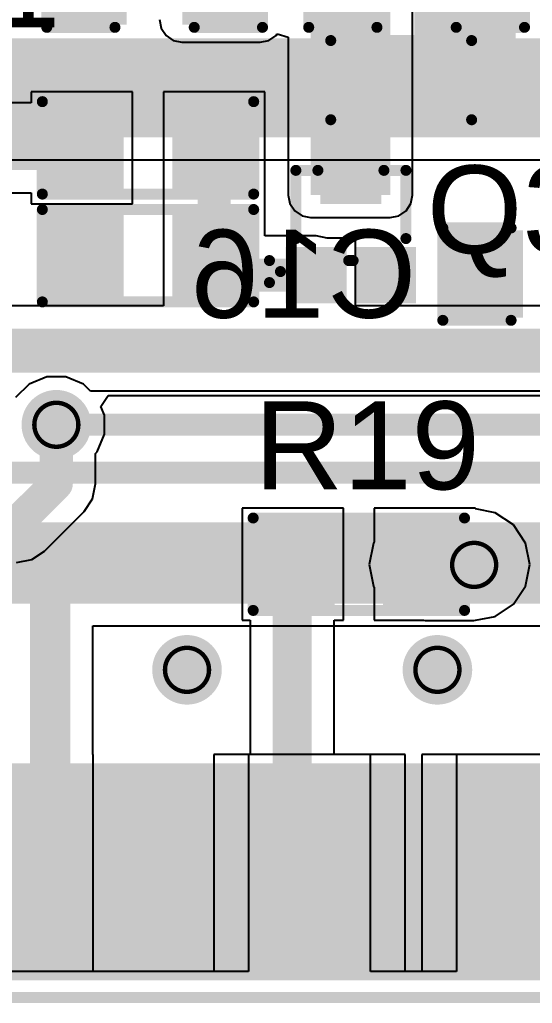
# Model space of a CAD drawing. Header units: inches. Extents: x 0 to 12.8, y -0.1 to 3.7.
# Drawn here: x 0.6597 to 0.8926, y -0.1346 to 0.3125 of the extents above; entities that cross this region are included whole.
import ezdxf

# ---------------------------------------------------------------- set-up
doc = ezdxf.new("R2010")
doc.units = ezdxf.units.IN
doc.header["$MEASUREMENT"] = 0
for name, color, linetype in [('Board Outline', 216, 'Continuous'), ('Bottom Layer', 5, 'Continuous'), ('Bottom Overlay', 54, 'Continuous'), ('Bottom Paste', 16, 'Continuous'), ('Bottom Solder', 6, 'Continuous'), ('Drill Drawing', 1, 'Continuous'), ('Top Layer', 1, 'Continuous'), ('Top Overlay', 2, 'Continuous'), ('Top Paste', 8, 'Continuous'), ('Top Solder', 216, 'Continuous'), ('Via Holes', 16, 'Continuous')]:
    doc.layers.add(name, color=color, linetype=linetype)
doc.styles.add('Arial', font='', dxfattribs={"height": 0.2})
doc.styles.get('Arial').set_extended_font_data('Arial')

# ---------------------------------------------------------------- blocks, each defined once
blk = doc.blocks.new('C___0603_B_7')
at = {"layer": 'Bottom Layer'}
for points in [[(-0.045, -0.0175), (-0.045, 0.0175), (-0.015, 0.0175), (-0.015, -0.0175)], [(0.015, -0.0175), (0.015, 0.0175), (0.045, 0.0175), (0.045, -0.0175)]]:
    blk.add_hatch(color=5, dxfattribs=at).paths.add_polyline_path(points)
at = {"layer": 'Bottom Paste'}
for points in [[(-0.045, -0.0175), (-0.045, 0.0175), (-0.015, 0.0175), (-0.015, -0.0175)], [(0.015, -0.0175), (0.015, 0.0175), (0.045, 0.0175), (0.045, -0.0175)]]:
    blk.add_hatch(color=16, dxfattribs=at).paths.add_polyline_path(points)
at = {"layer": 'Bottom Solder'}
for points in [[(-0.0473622, -0.0198622), (-0.0473622, 0.0198622), (-0.0126378, 0.0198622), (-0.0126378, -0.0198622)], [(0.0126378, -0.0198622), (0.0126378, 0.0198622), (0.0473622, 0.0198622), (0.0473622, -0.0198622)]]:
    blk.add_hatch(color=6, dxfattribs=at).paths.add_polyline_path(points)
at = {"layer": 'Bottom Overlay'}
for points in [[(-0.049, -0.021, 0.005, 0.005, 0), (-0.049, 0.021, 0.005, 0.005, 0)], [(-0.049, 0.021, 0.005, 0.005, 0), (-0.018, 0.021, 0.005, 0.005, 0)], [(0.018, 0.021, 0.005, 0.005, 0), (0.049, 0.021, 0.005, 0.005, 0)], [(0.049, -0.021, 0.005, 0.005, 0), (0.049, 0.021, 0.005, 0.005, 0)], [(-0.049, -0.021, 0.005, 0.005, 0), (-0.018, -0.021, 0.005, 0.005, 0)], [(0.018, -0.021, 0.005, 0.005, 0), (0.049, -0.021, 0.005, 0.005, 0)]]:
    blk.add_lwpolyline(points, format="xyseb", dxfattribs=at)
for points in [[(-0.05025, 0.021, 0.0025, 0.0025, 1), (-0.04775, 0.021, 0.0025, 0.0025, 1)], [(-0.05025, 0.021, 0.0025, 0.0025, 1), (-0.04775, 0.021, 0.0025, 0.0025, 1)], [(-0.01925, 0.021, 0.0025, 0.0025, 1), (-0.01675, 0.021, 0.0025, 0.0025, 1)], [(0.01675, 0.021, 0.0025, 0.0025, 1), (0.01925, 0.021, 0.0025, 0.0025, 1)], [(0.04775, 0.021, 0.0025, 0.0025, 1), (0.05025, 0.021, 0.0025, 0.0025, 1)], [(0.04775, 0.021, 0.0025, 0.0025, 1), (0.05025, 0.021, 0.0025, 0.0025, 1)], [(-0.05025, -0.021, 0.0025, 0.0025, 1), (-0.04775, -0.021, 0.0025, 0.0025, 1)], [(-0.05025, -0.021, 0.0025, 0.0025, 1), (-0.04775, -0.021, 0.0025, 0.0025, 1)], [(-0.01925, -0.021, 0.0025, 0.0025, 1), (-0.01675, -0.021, 0.0025, 0.0025, 1)], [(0.01675, -0.021, 0.0025, 0.0025, 1), (0.01925, -0.021, 0.0025, 0.0025, 1)], [(0.04775, -0.021, 0.0025, 0.0025, 1), (0.05025, -0.021, 0.0025, 0.0025, 1)], [(0.04775, -0.021, 0.0025, 0.0025, 1), (0.05025, -0.021, 0.0025, 0.0025, 1)]]:
    blk.add_lwpolyline(points, format="xyseb", close=True, dxfattribs=at)
blk = doc.blocks.new('R___0603_8')
at = {"layer": 'Top Layer'}
for points in [[(-0.015, 0.0175), (-0.015, -0.0175), (-0.045, -0.0175), (-0.045, 0.0175)], [(0.045, 0.0175), (0.045, -0.0175), (0.015, -0.0175), (0.015, 0.0175)]]:
    blk.add_hatch(color=1, dxfattribs=at).paths.add_polyline_path(points)
at = {"layer": 'Top Paste'}
for points in [[(-0.015, 0.0175), (-0.015, -0.0175), (-0.045, -0.0175), (-0.045, 0.0175)], [(0.045, 0.0175), (0.045, -0.0175), (0.015, -0.0175), (0.015, 0.0175)]]:
    blk.add_hatch(color=8, dxfattribs=at).paths.add_polyline_path(points)
at = {"layer": 'Top Solder'}
for points in [[(-0.011, 0.0215), (-0.011, -0.0215), (-0.049, -0.0215), (-0.049, 0.0215)], [(0.049, 0.0215), (0.049, -0.0215), (0.011, -0.0215), (0.011, 0.0215)]]:
    blk.add_hatch(color=216, dxfattribs=at).paths.add_polyline_path(points)
at = {"layer": 'Top Overlay'}
for points in [[(-0.048, -0.021, 0.005, 0.005, 0), (-0.048, 0.021, 0.005, 0.005, 0)], [(-0.048, 0.021, 0.005, 0.005, 0), (0.048, 0.021, 0.005, 0.005, 0)], [(0.048, -0.021, 0.005, 0.005, 0), (0.048, 0.021, 0.005, 0.005, 0)], [(-0.048, -0.021, 0.005, 0.005, 0), (0.048, -0.021, 0.005, 0.005, 0)]]:
    blk.add_lwpolyline(points, format="xyseb", dxfattribs=at)
for points in [[(-0.04925, 0.021, 0.0025, 0.0025, 1), (-0.04675, 0.021, 0.0025, 0.0025, 1)], [(-0.04925, 0.021, 0.0025, 0.0025, 1), (-0.04675, 0.021, 0.0025, 0.0025, 1)], [(0.04675, 0.021, 0.0025, 0.0025, 1), (0.04925, 0.021, 0.0025, 0.0025, 1)], [(0.04675, 0.021, 0.0025, 0.0025, 1), (0.04925, 0.021, 0.0025, 0.0025, 1)], [(-0.04925, -0.021, 0.0025, 0.0025, 1), (-0.04675, -0.021, 0.0025, 0.0025, 1)], [(-0.04925, -0.021, 0.0025, 0.0025, 1), (-0.04675, -0.021, 0.0025, 0.0025, 1)], [(0.04675, -0.021, 0.0025, 0.0025, 1), (0.04925, -0.021, 0.0025, 0.0025, 1)], [(0.04675, -0.021, 0.0025, 0.0025, 1), (0.04925, -0.021, 0.0025, 0.0025, 1)]]:
    blk.add_lwpolyline(points, format="xyseb", close=True, dxfattribs=at)
blk = doc.blocks.new('C___0603_9')
at = {"layer": 'Top Layer'}
for points in [[(-0.015, 0.0175), (-0.015, -0.0175), (-0.045, -0.0175), (-0.045, 0.0175)], [(0.045, 0.0175), (0.045, -0.0175), (0.015, -0.0175), (0.015, 0.0175)]]:
    blk.add_hatch(color=1, dxfattribs=at).paths.add_polyline_path(points)
at = {"layer": 'Top Paste'}
for points in [[(-0.015, 0.0175), (-0.015, -0.0175), (-0.045, -0.0175), (-0.045, 0.0175)], [(0.045, 0.0175), (0.045, -0.0175), (0.015, -0.0175), (0.015, 0.0175)]]:
    blk.add_hatch(color=8, dxfattribs=at).paths.add_polyline_path(points)
at = {"layer": 'Top Solder'}
for points in [[(-0.0126378, 0.0198622), (-0.0126378, -0.0198622), (-0.0473622, -0.0198622), (-0.0473622, 0.0198622)], [(0.0473622, 0.0198622), (0.0473622, -0.0198622), (0.0126378, -0.0198622), (0.0126378, 0.0198622)]]:
    blk.add_hatch(color=216, dxfattribs=at).paths.add_polyline_path(points)
at = {"layer": 'Top Overlay'}
for points in [[(-0.049, 0.021, 0.005, 0.005, 0), (-0.049, -0.021, 0.005, 0.005, 0)], [(-0.018, 0.021, 0.005, 0.005, 0), (-0.049, 0.021, 0.005, 0.005, 0)], [(0.049, 0.021, 0.005, 0.005, 0), (0.018, 0.021, 0.005, 0.005, 0)], [(0.049, 0.021, 0.005, 0.005, 0), (0.049, -0.021, 0.005, 0.005, 0)], [(-0.018, -0.021, 0.005, 0.005, 0), (-0.049, -0.021, 0.005, 0.005, 0)], [(0.049, -0.021, 0.005, 0.005, 0), (0.018, -0.021, 0.005, 0.005, 0)]]:
    blk.add_lwpolyline(points, format="xyseb", dxfattribs=at)
for points in [[(-0.05025, 0.021, 0.0025, 0.0025, 1), (-0.04775, 0.021, 0.0025, 0.0025, 1)], [(-0.05025, 0.021, 0.0025, 0.0025, 1), (-0.04775, 0.021, 0.0025, 0.0025, 1)], [(-0.01925, 0.021, 0.0025, 0.0025, 1), (-0.01675, 0.021, 0.0025, 0.0025, 1)], [(0.01675, 0.021, 0.0025, 0.0025, 1), (0.01925, 0.021, 0.0025, 0.0025, 1)], [(0.04775, 0.021, 0.0025, 0.0025, 1), (0.05025, 0.021, 0.0025, 0.0025, 1)], [(0.04775, 0.021, 0.0025, 0.0025, 1), (0.05025, 0.021, 0.0025, 0.0025, 1)], [(-0.05025, -0.021, 0.0025, 0.0025, 1), (-0.04775, -0.021, 0.0025, 0.0025, 1)], [(-0.05025, -0.021, 0.0025, 0.0025, 1), (-0.04775, -0.021, 0.0025, 0.0025, 1)], [(-0.01925, -0.021, 0.0025, 0.0025, 1), (-0.01675, -0.021, 0.0025, 0.0025, 1)], [(0.01675, -0.021, 0.0025, 0.0025, 1), (0.01925, -0.021, 0.0025, 0.0025, 1)], [(0.04775, -0.021, 0.0025, 0.0025, 1), (0.05025, -0.021, 0.0025, 0.0025, 1)], [(0.04775, -0.021, 0.0025, 0.0025, 1), (0.05025, -0.021, 0.0025, 0.0025, 1)]]:
    blk.add_lwpolyline(points, format="xyseb", close=True, dxfattribs=at)
blk = doc.blocks.new('MINI_PCIE_PAD_12')
at = {"layer": 'Bottom Layer'}
for points in [[(0.4763779, 0.0452756), (0.4999999, 0.0452756), (0.4999999, -0.0452756), (0.4763779, -0.0452756)], [(0.507874, 0.0452756), (0.531496, 0.0452756), (0.531496, -0.0452756), (0.507874, -0.0452756)], [(0.53937, 0.0452756), (0.562992, 0.0452756), (0.562992, -0.0452756), (0.53937, -0.0452756)], [(0.5708661, 0.0452756), (0.5944881, 0.0452756), (0.5944881, -0.0452756), (0.5708661, -0.0452756)], [(0.6023621, 0.0452756), (0.6259841, 0.0452756), (0.6259841, -0.0452756), (0.6023621, -0.0452756)], [(0.6338582, 0.0452756), (0.6574802, 0.0452756), (0.6574802, -0.0452756), (0.6338582, -0.0452756)], [(0.6653543, 0.0452756), (0.6889763, 0.0452756), (0.6889763, -0.0452756), (0.6653543, -0.0452756)], [(0.6968503, 0.0452756), (0.7204723, 0.0452756), (0.7204723, -0.0452756), (0.6968503, -0.0452756)]]:
    blk.add_hatch(color=5, dxfattribs=at).paths.add_polyline_path(points)
at = {"layer": 'Bottom Paste'}
for points in [[(0.4763779, 0.0452756), (0.4999999, 0.0452756), (0.4999999, -0.0452756), (0.4763779, -0.0452756)], [(0.507874, 0.0452756), (0.531496, 0.0452756), (0.531496, -0.0452756), (0.507874, -0.0452756)], [(0.53937, 0.0452756), (0.562992, 0.0452756), (0.562992, -0.0452756), (0.53937, -0.0452756)], [(0.5708661, 0.0452756), (0.5944881, 0.0452756), (0.5944881, -0.0452756), (0.5708661, -0.0452756)], [(0.6023621, 0.0452756), (0.6259841, 0.0452756), (0.6259841, -0.0452756), (0.6023621, -0.0452756)], [(0.6338582, 0.0452756), (0.6574802, 0.0452756), (0.6574802, -0.0452756), (0.6338582, -0.0452756)], [(0.6653543, 0.0452756), (0.6889763, 0.0452756), (0.6889763, -0.0452756), (0.6653543, -0.0452756)], [(0.6968503, 0.0452756), (0.7204723, 0.0452756), (0.7204723, -0.0452756), (0.6968503, -0.0452756)]]:
    blk.add_hatch(color=16, dxfattribs=at).paths.add_polyline_path(points)
at = {"layer": 'Bottom Solder'}
for points in [[(0.4723779, 0.0492756), (0.5039999, 0.0492756), (0.5039999, -0.0492756), (0.4723779, -0.0492756)], [(0.503874, 0.0492756), (0.535496, 0.0492756), (0.535496, -0.0492756), (0.503874, -0.0492756)], [(0.53537, 0.0492756), (0.566992, 0.0492756), (0.566992, -0.0492756), (0.53537, -0.0492756)], [(0.5668661, 0.0492756), (0.5984881, 0.0492756), (0.5984881, -0.0492756), (0.5668661, -0.0492756)], [(0.5983621, 0.0492756), (0.6299841, 0.0492756), (0.6299841, -0.0492756), (0.5983621, -0.0492756)], [(0.6298582, 0.0492756), (0.6614802, 0.0492756), (0.6614802, -0.0492756), (0.6298582, -0.0492756)], [(0.6613543, 0.0492756), (0.6929763, 0.0492756), (0.6929763, -0.0492756), (0.6613543, -0.0492756)], [(0.6928503, 0.0492756), (0.7244723, 0.0492756), (0.7244723, -0.0492756), (0.6928503, -0.0492756)]]:
    blk.add_hatch(color=6, dxfattribs=at).paths.add_polyline_path(points)
at = {"layer": 'Top Layer'}
for points in [[(0.4606299, 0.0452756), (0.4842519, 0.0452756), (0.4842519, -0.0452756), (0.4606299, -0.0452756)], [(0.492126, 0.0452756), (0.515748, 0.0452756), (0.515748, -0.0452756), (0.492126, -0.0452756)], [(0.523622, 0.0452756), (0.547244, 0.0452756), (0.547244, -0.0452756), (0.523622, -0.0452756)], [(0.5551181, 0.0452756), (0.5787401, 0.0452756), (0.5787401, -0.0452756), (0.5551181, -0.0452756)], [(0.5866141, 0.0452756), (0.6102361, 0.0452756), (0.6102361, -0.0452756), (0.5866141, -0.0452756)], [(0.6181102, 0.0452756), (0.6417322, 0.0452756), (0.6417322, -0.0452756), (0.6181102, -0.0452756)], [(0.6496063, 0.0452756), (0.6732283, 0.0452756), (0.6732283, -0.0452756), (0.6496063, -0.0452756)], [(0.7047243, -0.0452756), (0.6811023, -0.0452756), (0.6811023, 0.0452756), (0.7047243, 0.0452756)]]:
    blk.add_hatch(color=1, dxfattribs=at).paths.add_polyline_path(points)
at = {"layer": 'Top Paste'}
for points in [[(0.4606299, 0.0452756), (0.4842519, 0.0452756), (0.4842519, -0.0452756), (0.4606299, -0.0452756)], [(0.492126, 0.0452756), (0.515748, 0.0452756), (0.515748, -0.0452756), (0.492126, -0.0452756)], [(0.523622, 0.0452756), (0.547244, 0.0452756), (0.547244, -0.0452756), (0.523622, -0.0452756)], [(0.5551181, 0.0452756), (0.5787401, 0.0452756), (0.5787401, -0.0452756), (0.5551181, -0.0452756)], [(0.5866141, 0.0452756), (0.6102361, 0.0452756), (0.6102361, -0.0452756), (0.5866141, -0.0452756)], [(0.6181102, 0.0452756), (0.6417322, 0.0452756), (0.6417322, -0.0452756), (0.6181102, -0.0452756)], [(0.6496063, 0.0452756), (0.6732283, 0.0452756), (0.6732283, -0.0452756), (0.6496063, -0.0452756)], [(0.7047243, -0.0452756), (0.6811023, -0.0452756), (0.6811023, 0.0452756), (0.7047243, 0.0452756)]]:
    blk.add_hatch(color=8, dxfattribs=at).paths.add_polyline_path(points)
at = {"layer": 'Top Solder'}
for points in [[(0.4566299, 0.0492756), (0.4882519, 0.0492756), (0.4882519, -0.0492756), (0.4566299, -0.0492756)], [(0.488126, 0.0492756), (0.519748, 0.0492756), (0.519748, -0.0492756), (0.488126, -0.0492756)], [(0.519622, 0.0492756), (0.551244, 0.0492756), (0.551244, -0.0492756), (0.519622, -0.0492756)], [(0.5511181, 0.0492756), (0.5827401, 0.0492756), (0.5827401, -0.0492756), (0.5511181, -0.0492756)], [(0.5826141, 0.0492756), (0.6142361, 0.0492756), (0.6142361, -0.0492756), (0.5826141, -0.0492756)], [(0.6141102, 0.0492756), (0.6457322, 0.0492756), (0.6457322, -0.0492756), (0.6141102, -0.0492756)], [(0.6456063, 0.0492756), (0.6772283, 0.0492756), (0.6772283, -0.0492756), (0.6456063, -0.0492756)], [(0.7087243, -0.0492756), (0.6771023, -0.0492756), (0.6771023, 0.0492756), (0.7087243, 0.0492756)]]:
    blk.add_hatch(color=216, dxfattribs=at).paths.add_polyline_path(points)
at = {"layer": 'Top Overlay'}
blk.add_lwpolyline([(0.3425393, -0.0570866, 0.005, 0.005, 0), (0.9704724, -0.0570866, 0.005, 0.005, 0)], format="xyseb", dxfattribs=at)
blk = doc.blocks.new('R___0603_21')
at = {"layer": 'Top Layer'}
for points in [[(-0.015, 0.0175), (-0.015, -0.0175), (-0.045, -0.0175), (-0.045, 0.0175)], [(0.045, 0.0175), (0.045, -0.0175), (0.015, -0.0175), (0.015, 0.0175)]]:
    blk.add_hatch(color=1, dxfattribs=at).paths.add_polyline_path(points)
at = {"layer": 'Top Paste'}
for points in [[(-0.015, 0.0175), (-0.015, -0.0175), (-0.045, -0.0175), (-0.045, 0.0175)], [(0.045, 0.0175), (0.045, -0.0175), (0.015, -0.0175), (0.015, 0.0175)]]:
    blk.add_hatch(color=8, dxfattribs=at).paths.add_polyline_path(points)
at = {"layer": 'Top Solder'}
for points in [[(-0.011, 0.0215), (-0.011, -0.0215), (-0.049, -0.0215), (-0.049, 0.0215)], [(0.049, 0.0215), (0.049, -0.0215), (0.011, -0.0215), (0.011, 0.0215)]]:
    blk.add_hatch(color=216, dxfattribs=at).paths.add_polyline_path(points)
at = {"layer": 'Top Overlay'}
for points in [[(-0.048, -0.021, 0.005, 0.005, 0), (-0.048, 0.021, 0.005, 0.005, 0)], [(-0.048, 0.021, 0.005, 0.005, 0), (0.048, 0.021, 0.005, 0.005, 0)], [(0.048, -0.021, 0.005, 0.005, 0), (0.048, 0.021, 0.005, 0.005, 0)], [(-0.048, -0.021, 0.005, 0.005, 0), (0.048, -0.021, 0.005, 0.005, 0)]]:
    blk.add_lwpolyline(points, format="xyseb", dxfattribs=at)
for points in [[(-0.04925, 0.021, 0.0025, 0.0025, 1), (-0.04675, 0.021, 0.0025, 0.0025, 1)], [(-0.04925, 0.021, 0.0025, 0.0025, 1), (-0.04675, 0.021, 0.0025, 0.0025, 1)], [(0.04675, 0.021, 0.0025, 0.0025, 1), (0.04925, 0.021, 0.0025, 0.0025, 1)], [(0.04675, 0.021, 0.0025, 0.0025, 1), (0.04925, 0.021, 0.0025, 0.0025, 1)], [(-0.04925, -0.021, 0.0025, 0.0025, 1), (-0.04675, -0.021, 0.0025, 0.0025, 1)], [(-0.04925, -0.021, 0.0025, 0.0025, 1), (-0.04675, -0.021, 0.0025, 0.0025, 1)], [(0.04675, -0.021, 0.0025, 0.0025, 1), (0.04925, -0.021, 0.0025, 0.0025, 1)], [(0.04675, -0.021, 0.0025, 0.0025, 1), (0.04925, -0.021, 0.0025, 0.0025, 1)]]:
    blk.add_lwpolyline(points, format="xyseb", close=True, dxfattribs=at)
blk = doc.blocks.new('R___0603_22')
at = {"layer": 'Top Layer'}
for points in [[(-0.015, 0.0175), (-0.015, -0.0175), (-0.045, -0.0175), (-0.045, 0.0175)], [(0.045, 0.0175), (0.045, -0.0175), (0.015, -0.0175), (0.015, 0.0175)]]:
    blk.add_hatch(color=1, dxfattribs=at).paths.add_polyline_path(points)
at = {"layer": 'Top Paste'}
for points in [[(-0.015, 0.0175), (-0.015, -0.0175), (-0.045, -0.0175), (-0.045, 0.0175)], [(0.045, 0.0175), (0.045, -0.0175), (0.015, -0.0175), (0.015, 0.0175)]]:
    blk.add_hatch(color=8, dxfattribs=at).paths.add_polyline_path(points)
at = {"layer": 'Top Solder'}
for points in [[(-0.011, 0.0215), (-0.011, -0.0215), (-0.049, -0.0215), (-0.049, 0.0215)], [(0.049, 0.0215), (0.049, -0.0215), (0.011, -0.0215), (0.011, 0.0215)]]:
    blk.add_hatch(color=216, dxfattribs=at).paths.add_polyline_path(points)
at = {"layer": 'Top Overlay'}
for points in [[(-0.048, -0.021, 0.005, 0.005, 0), (-0.048, 0.021, 0.005, 0.005, 0)], [(-0.048, 0.021, 0.005, 0.005, 0), (0.048, 0.021, 0.005, 0.005, 0)], [(0.048, -0.021, 0.005, 0.005, 0), (0.048, 0.021, 0.005, 0.005, 0)], [(-0.048, -0.021, 0.005, 0.005, 0), (0.048, -0.021, 0.005, 0.005, 0)]]:
    blk.add_lwpolyline(points, format="xyseb", dxfattribs=at)
for points in [[(-0.04925, 0.021, 0.0025, 0.0025, 1), (-0.04675, 0.021, 0.0025, 0.0025, 1)], [(-0.04925, 0.021, 0.0025, 0.0025, 1), (-0.04675, 0.021, 0.0025, 0.0025, 1)], [(0.04675, 0.021, 0.0025, 0.0025, 1), (0.04925, 0.021, 0.0025, 0.0025, 1)], [(0.04675, 0.021, 0.0025, 0.0025, 1), (0.04925, 0.021, 0.0025, 0.0025, 1)], [(-0.04925, -0.021, 0.0025, 0.0025, 1), (-0.04675, -0.021, 0.0025, 0.0025, 1)], [(-0.04925, -0.021, 0.0025, 0.0025, 1), (-0.04675, -0.021, 0.0025, 0.0025, 1)], [(0.04675, -0.021, 0.0025, 0.0025, 1), (0.04925, -0.021, 0.0025, 0.0025, 1)], [(0.04675, -0.021, 0.0025, 0.0025, 1), (0.04925, -0.021, 0.0025, 0.0025, 1)]]:
    blk.add_lwpolyline(points, format="xyseb", close=True, dxfattribs=at)
blk = doc.blocks.new('SOT_723_35')
at = {"layer": 'Top Layer'}
for points in [[(-0.0098425, 0.03149605), (0.0098425, 0.03149605), (0.0098425, 0.01377955), (-0.0098425, 0.01377955)], [(-0.0255905, -0.01377955), (-0.0059055, -0.01377955), (-0.0059055, -0.03149605), (-0.0255905, -0.03149605)], [(0.0059056, -0.01377955), (0.0255906, -0.01377955), (0.0255906, -0.03149605), (0.0059056, -0.03149605)]]:
    blk.add_hatch(color=1, dxfattribs=at).paths.add_polyline_path(points)
at = {"layer": 'Top Paste'}
for points in [[(-0.0098425, 0.03149605), (0.0098425, 0.03149605), (0.0098425, 0.01377955), (-0.0098425, 0.01377955)], [(-0.0255905, -0.01377955), (-0.0059055, -0.01377955), (-0.0059055, -0.03149605), (-0.0255905, -0.03149605)], [(0.0059056, -0.01377955), (0.0255906, -0.01377955), (0.0255906, -0.03149605), (0.0059056, -0.03149605)]]:
    blk.add_hatch(color=8, dxfattribs=at).paths.add_polyline_path(points)
at = {"layer": 'Top Solder'}
for points in [[(-0.0138425, 0.03549605), (0.0138425, 0.03549605), (0.0138425, 0.00977955), (-0.0138425, 0.00977955)], [(-0.0295905, -0.00977955), (-0.0019055, -0.00977955), (-0.0019055, -0.03549605), (-0.0295905, -0.03549605)], [(0.0019056, -0.00977955), (0.0295906, -0.00977955), (0.0295906, -0.03549605), (0.0019056, -0.03549605)]]:
    blk.add_hatch(color=216, dxfattribs=at).paths.add_polyline_path(points)
at = {"layer": 'Top Overlay'}
for points in [[(-0.025, -0.006, 0.005, 0.005, 0), (-0.025, 0.025, 0.005, 0.005, 0)], [(-0.025, 0.025, 0.005, 0.005, 0), (-0.015, 0.025, 0.005, 0.005, 0)], [(-0.025, -0.006, 0.005, 0.005, 0), (-0.025, 0.025, 0.005, 0.005, 0)], [(-0.025, 0.025, 0.005, 0.005, 0), (-0.015, 0.025, 0.005, 0.005, 0)], [(0.015, 0.025, 0.005, 0.005, 0), (0.025, 0.025, 0.005, 0.005, 0)], [(0.025, -0.006, 0.005, 0.005, 0), (0.025, 0.025, 0.005, 0.005, 0)], [(-0.037, -0.026, 0.005, 0.005, 0), (-0.037, -0.016, 0.005, 0.005, 0)], [(-0.037, -0.016, 0.005, 0.005, 0), (-0.032, -0.021, 0.005, 0.005, 0)], [(-0.001, -0.016, 0.005, 0.005, 0), (0.001, -0.016, 0.005, 0.005, 0)], [(-0.037, -0.026, 0.005, 0.005, 0), (-0.032, -0.021, 0.005, 0.005, 0)]]:
    blk.add_lwpolyline(points, format="xyseb", dxfattribs=at)
for points in [[(-0.02625, 0.025, 0.0025, 0.0025, 1), (-0.02375, 0.025, 0.0025, 0.0025, 1)], [(-0.02625, 0.025, 0.0025, 0.0025, 1), (-0.02375, 0.025, 0.0025, 0.0025, 1)], [(-0.02625, 0.025, 0.0025, 0.0025, 1), (-0.02375, 0.025, 0.0025, 0.0025, 1)], [(-0.02625, 0.025, 0.0025, 0.0025, 1), (-0.02375, 0.025, 0.0025, 0.0025, 1)], [(-0.01625, 0.025, 0.0025, 0.0025, 1), (-0.01375, 0.025, 0.0025, 0.0025, 1)], [(-0.01625, 0.025, 0.0025, 0.0025, 1), (-0.01375, 0.025, 0.0025, 0.0025, 1)], [(0.01375, 0.025, 0.0025, 0.0025, 1), (0.01625, 0.025, 0.0025, 0.0025, 1)], [(0.02375, 0.025, 0.0025, 0.0025, 1), (0.02625, 0.025, 0.0025, 0.0025, 1)], [(0.02375, 0.025, 0.0025, 0.0025, 1), (0.02625, 0.025, 0.0025, 0.0025, 1)], [(-0.02625, -0.006, 0.0025, 0.0025, 1), (-0.02375, -0.006, 0.0025, 0.0025, 1)], [(-0.02625, -0.006, 0.0025, 0.0025, 1), (-0.02375, -0.006, 0.0025, 0.0025, 1)], [(0.02375, -0.006, 0.0025, 0.0025, 1), (0.02625, -0.006, 0.0025, 0.0025, 1)], [(-0.03825, -0.016, 0.0025, 0.0025, 1), (-0.03575, -0.016, 0.0025, 0.0025, 1)], [(-0.03825, -0.016, 0.0025, 0.0025, 1), (-0.03575, -0.016, 0.0025, 0.0025, 1)], [(-0.00225, -0.016, 0.0025, 0.0025, 1), (0.00025, -0.016, 0.0025, 0.0025, 1)], [(-0.00025, -0.016, 0.0025, 0.0025, 1), (0.00225, -0.016, 0.0025, 0.0025, 1)], [(-0.03325, -0.021, 0.0025, 0.0025, 1), (-0.03075, -0.021, 0.0025, 0.0025, 1)], [(-0.03325, -0.021, 0.0025, 0.0025, 1), (-0.03075, -0.021, 0.0025, 0.0025, 1)], [(-0.03825, -0.026, 0.0025, 0.0025, 1), (-0.03575, -0.026, 0.0025, 0.0025, 1)], [(-0.03825, -0.026, 0.0025, 0.0025, 1), (-0.03575, -0.026, 0.0025, 0.0025, 1)]]:
    blk.add_lwpolyline(points, format="xyseb", close=True, dxfattribs=at)
blk = doc.blocks.new('DFN1006_2L__42')
at = {"layer": 'Top Layer'}
for points in [[(-0.02755905, 0.01299215), (-0.00590555, 0.01299215), (-0.00590555, -0.01299215), (-0.02755905, -0.01299215)], [(0.00590555, 0.01299215), (0.02755905, 0.01299215), (0.02755905, -0.01299215), (0.00590555, -0.01299215)]]:
    blk.add_hatch(color=1, dxfattribs=at).paths.add_polyline_path(points)
at = {"layer": 'Top Overlay'}
blk.add_hatch(color=2, dxfattribs=at).paths.add_polyline_path([(-0.0449388, -0.019947), (-0.0319388, -0.019947), (-0.0319388, 0.020053), (-0.0449388, 0.020053)])
at = {"layer": 'Top Paste'}
for points in [[(-0.02755905, 0.01299215), (-0.00590555, 0.01299215), (-0.00590555, -0.01299215), (-0.02755905, -0.01299215)], [(0.00590555, 0.01299215), (0.02755905, 0.01299215), (0.02755905, -0.01299215), (0.00590555, -0.01299215)]]:
    blk.add_hatch(color=8, dxfattribs=at).paths.add_polyline_path(points)
at = {"layer": 'Top Solder'}
for points in [[(-0.03155905, 0.01699215), (-0.00190555, 0.01699215), (-0.00190555, -0.01699215), (-0.03155905, -0.01699215)], [(0.00190555, 0.01699215), (0.03155905, 0.01699215), (0.03155905, -0.01699215), (0.00190555, -0.01699215)]]:
    blk.add_hatch(color=216, dxfattribs=at).paths.add_polyline_path(points)
at = {"layer": 'Top Overlay'}
for points in [[(0.032, 0.018, 0.005, 0.005, 0), (-0.032, 0.018, 0.005, 0.005, 0)], [(-0.032, 0.018, 0.005, 0.005, 0), (-0.032, -0.018, 0.005, 0.005, 0)], [(0.032, 0.018, 0.005, 0.005, 0), (0.032, -0.018, 0.005, 0.005, 0)], [(0.032, -0.018, 0.005, 0.005, 0), (-0.032, -0.018, 0.005, 0.005, 0)]]:
    blk.add_lwpolyline(points, format="xyseb", dxfattribs=at)
for points in [[(-0.03325, 0.018, 0.0025, 0.0025, 1), (-0.03075, 0.018, 0.0025, 0.0025, 1)], [(-0.03325, 0.018, 0.0025, 0.0025, 1), (-0.03075, 0.018, 0.0025, 0.0025, 1)], [(0.03075, 0.018, 0.0025, 0.0025, 1), (0.03325, 0.018, 0.0025, 0.0025, 1)], [(0.03075, 0.018, 0.0025, 0.0025, 1), (0.03325, 0.018, 0.0025, 0.0025, 1)], [(-0.03325, -0.018, 0.0025, 0.0025, 1), (-0.03075, -0.018, 0.0025, 0.0025, 1)], [(-0.03325, -0.018, 0.0025, 0.0025, 1), (-0.03075, -0.018, 0.0025, 0.0025, 1)], [(0.03075, -0.018, 0.0025, 0.0025, 1), (0.03325, -0.018, 0.0025, 0.0025, 1)], [(0.03075, -0.018, 0.0025, 0.0025, 1), (0.03325, -0.018, 0.0025, 0.0025, 1)]]:
    blk.add_lwpolyline(points, format="xyseb", close=True, dxfattribs=at)
blk = doc.blocks.new('C___0603_51')
at = {"layer": 'Top Layer'}
for points in [[(-0.015, 0.0175), (-0.015, -0.0175), (-0.045, -0.0175), (-0.045, 0.0175)], [(0.045, 0.0175), (0.045, -0.0175), (0.015, -0.0175), (0.015, 0.0175)]]:
    blk.add_hatch(color=1, dxfattribs=at).paths.add_polyline_path(points)
at = {"layer": 'Top Paste'}
for points in [[(-0.015, 0.0175), (-0.015, -0.0175), (-0.045, -0.0175), (-0.045, 0.0175)], [(0.045, 0.0175), (0.045, -0.0175), (0.015, -0.0175), (0.015, 0.0175)]]:
    blk.add_hatch(color=8, dxfattribs=at).paths.add_polyline_path(points)
at = {"layer": 'Top Solder'}
for points in [[(-0.0126378, 0.0198622), (-0.0126378, -0.0198622), (-0.0473622, -0.0198622), (-0.0473622, 0.0198622)], [(0.0473622, 0.0198622), (0.0473622, -0.0198622), (0.0126378, -0.0198622), (0.0126378, 0.0198622)]]:
    blk.add_hatch(color=216, dxfattribs=at).paths.add_polyline_path(points)
at = {"layer": 'Top Overlay'}
for points in [[(-0.049, -0.021, 0.005, 0.005, 0), (-0.049, 0.021, 0.005, 0.005, 0)], [(-0.049, 0.021, 0.005, 0.005, 0), (-0.018, 0.021, 0.005, 0.005, 0)], [(0.018, 0.021, 0.005, 0.005, 0), (0.049, 0.021, 0.005, 0.005, 0)], [(0.049, -0.021, 0.005, 0.005, 0), (0.049, 0.021, 0.005, 0.005, 0)], [(-0.049, -0.021, 0.005, 0.005, 0), (-0.018, -0.021, 0.005, 0.005, 0)], [(0.018, -0.021, 0.005, 0.005, 0), (0.049, -0.021, 0.005, 0.005, 0)]]:
    blk.add_lwpolyline(points, format="xyseb", dxfattribs=at)
for points in [[(-0.05025, 0.021, 0.0025, 0.0025, 1), (-0.04775, 0.021, 0.0025, 0.0025, 1)], [(-0.05025, 0.021, 0.0025, 0.0025, 1), (-0.04775, 0.021, 0.0025, 0.0025, 1)], [(-0.01925, 0.021, 0.0025, 0.0025, 1), (-0.01675, 0.021, 0.0025, 0.0025, 1)], [(0.01675, 0.021, 0.0025, 0.0025, 1), (0.01925, 0.021, 0.0025, 0.0025, 1)], [(0.04775, 0.021, 0.0025, 0.0025, 1), (0.05025, 0.021, 0.0025, 0.0025, 1)], [(0.04775, 0.021, 0.0025, 0.0025, 1), (0.05025, 0.021, 0.0025, 0.0025, 1)], [(-0.05025, -0.021, 0.0025, 0.0025, 1), (-0.04775, -0.021, 0.0025, 0.0025, 1)], [(-0.05025, -0.021, 0.0025, 0.0025, 1), (-0.04775, -0.021, 0.0025, 0.0025, 1)], [(-0.01925, -0.021, 0.0025, 0.0025, 1), (-0.01675, -0.021, 0.0025, 0.0025, 1)], [(0.01675, -0.021, 0.0025, 0.0025, 1), (0.01925, -0.021, 0.0025, 0.0025, 1)], [(0.04775, -0.021, 0.0025, 0.0025, 1), (0.05025, -0.021, 0.0025, 0.0025, 1)], [(0.04775, -0.021, 0.0025, 0.0025, 1), (0.05025, -0.021, 0.0025, 0.0025, 1)]]:
    blk.add_lwpolyline(points, format="xyseb", close=True, dxfattribs=at)

msp = doc.modelspace()

# ---------------------------------------------------------------- hatches: boundary and pattern name
at = {"layer": 'Bottom Layer'}
for points in [[(0.0895085, 0.259), (1.0909761, 0.259), (1.0909761, 0.304), (0.0895085, 0.304)], [(0.256, 0.0471237), (1.17, 0.0471237), (1.17, 0.0839999), (0.256, 0.0839999)], [(0.6644177, -0.1200777), (0.6827049, -0.1200777), (0.6827049, 0.0829999), (0.6644177, 0.0829999)]]:
    msp.add_hatch(color=5, dxfattribs=at).paths.add_polyline_path(points)
h = msp.add_hatch(color=5, dxfattribs=at)
edge = h.paths.add_edge_path()
edge.add_arc((0.676361, 0.1283748), 0.011811, 0, 360)
h = msp.add_hatch(color=5, dxfattribs=at)
edge = h.paths.add_edge_path()
edge.add_arc((0.8661421, 0.0646929), 0.011811, 0, 360)
h = msp.add_hatch(color=5, dxfattribs=at)
edge = h.paths.add_edge_path()
edge.add_arc((0.7357169, 0.017), 0.011811, 0, 360)
h = msp.add_hatch(color=5, dxfattribs=at)
edge = h.paths.add_edge_path()
edge.add_arc((0.8494571, 0.017), 0.011811, 0, 360)
at = {"layer": 'Bottom Solder'}
h = msp.add_hatch(color=6, dxfattribs=at)
edge = h.paths.add_edge_path()
edge.add_arc((0.676361, 0.1283748), 0.015811, 0, 360)
h = msp.add_hatch(color=6, dxfattribs=at)
edge = h.paths.add_edge_path()
edge.add_arc((0.8661421, 0.0646929), 0.015811, 0, 360)
h = msp.add_hatch(color=6, dxfattribs=at)
edge = h.paths.add_edge_path()
edge.add_arc((0.7357169, 0.017), 0.015811, 0, 360)
h = msp.add_hatch(color=6, dxfattribs=at)
edge = h.paths.add_edge_path()
edge.add_arc((0.8494571, 0.017), 0.015811, 0, 360)
at = {"layer": 'Top Layer'}
for points in [[(0.7918695, 0.2327795), (0.8279999, 0.2327795), (0.8279999, 0.4225983), (0.7918695, 0.4225983)], [(0.8389055, 0.2720078), (0.8849999, 0.2720078), (0.8849999, 0.3475), (0.8389055, 0.3475)], [(0.7746539, -0.1200777), (0.7923861, -0.1200777), (0.7923861, 0.0714209), (0.7746539, 0.0714209)]]:
    msp.add_hatch(color=1, dxfattribs=at).paths.add_polyline_path(points)
h = msp.add_hatch(color=1, dxfattribs=at)
edge = h.paths.add_edge_path()
edge.add_arc((0.676361, 0.1283748), 0.011811, 0, 360)
h = msp.add_hatch(color=1, dxfattribs=at)
edge = h.paths.add_edge_path()
edge.add_arc((0.8661421, 0.0646929), 0.011811, 0, 360)
h = msp.add_hatch(color=1, dxfattribs=at)
edge = h.paths.add_edge_path()
edge.add_arc((0.7357169, 0.017), 0.011811, 0, 360)
h = msp.add_hatch(color=1, dxfattribs=at)
edge = h.paths.add_edge_path()
edge.add_arc((0.8494571, 0.017), 0.011811, 0, 360)
at = {"layer": 'Top Solder'}
h = msp.add_hatch(color=216, dxfattribs=at)
edge = h.paths.add_edge_path()
edge.add_arc((0.676361, 0.1283748), 0.015811, 0, 360)
h = msp.add_hatch(color=216, dxfattribs=at)
edge = h.paths.add_edge_path()
edge.add_arc((0.8661421, 0.0646929), 0.015811, 0, 360)
h = msp.add_hatch(color=216, dxfattribs=at)
edge = h.paths.add_edge_path()
edge.add_arc((0.7357169, 0.017), 0.015811, 0, 360)
h = msp.add_hatch(color=216, dxfattribs=at)
edge = h.paths.add_edge_path()
edge.add_arc((0.8494571, 0.017), 0.015811, 0, 360)
at = {"layer": 'Via Holes'}
h = msp.add_hatch(color=7, dxfattribs=at)
edge = h.paths.add_edge_path()
edge.add_arc((0.676361, 0.1283748), 0.0059055, 0, 360)
h = msp.add_hatch(color=7, dxfattribs=at)
edge = h.paths.add_edge_path()
edge.add_arc((0.8661421, 0.0646929), 0.0059055, 0, 360)
h = msp.add_hatch(color=7, dxfattribs=at)
edge = h.paths.add_edge_path()
edge.add_arc((0.7357169, 0.017), 0.0059055, 0, 360)
h = msp.add_hatch(color=7, dxfattribs=at)
edge = h.paths.add_edge_path()
edge.add_arc((0.8494571, 0.017), 0.0059055, 0, 360)

# ---------------------------------------------------------------- linework, layer by layer
at = {"layer": 'Board Outline'}
msp.add_lwpolyline([(0.5275379, -0.1318887, 0.005, 0.005, 0), (1.1555122, -0.1320698, 0.005, 0.005, 0)], format="xyseb", dxfattribs=at)
at = {"layer": 'Bottom Layer'}
for p, q in [((0.5395349, 0.2488041), (1.2582994, 0.2488041)), ((0.6720225, 0.1501858), (0.6640061, 0.1468653)), ((0.6806995, 0.1501858), (0.6720225, 0.1501858)), ((0.6887159, 0.1468653), (0.6806995, 0.1501858)), ((0.6640061, 0.1468653), (0.6578705, 0.1407297)), ((0.6919125, 0.1436687), (0.6887159, 0.1468653)), ((0.9609291, 0.1436687), (0.6919125, 0.1436687)), ((0.6929008, -0.0215265), (0.6929008, 0.0369278)), ((0.6929008, 0.0369278), (1.0945284, 0.0369278)), ((0.6930397, -0.0215265), (0.6929008, -0.0215265)), ((0.6930397, -0.1200778), (0.6930397, -0.0215265)), ((0.8190239, -0.0215265), (0.7479059, -0.0215265)), ((0.7479059, -0.0215265), (0.7479059, -0.1200778)), ((0.8190239, -0.1200778), (0.8190239, -0.0215265)), ((0.9135121, -0.0215265), (0.8423941, -0.0215265)), ((0.8423941, -0.0215265), (0.8423941, -0.1200778)), ((0.7479059, -0.1200778), (0.6930397, -0.1200778)), ((0.8423941, -0.1200778), (0.8190239, -0.1200778))]:
    msp.add_line(p, q, dxfattribs=at)
for points in [[(0.8704367, 0.1963622, 0.01, 0.01, 0), (0.8709175, 0.196843, 0.01, 0.01, 0)], [(0.676361, 0.1283748, 0.01, 0.01, 0), (0.9747531, 0.1283748, 0.01, 0.01, 0)], [(0.6371094, 0.1065638, 0.01, 0.01, 0), (1.0975638, 0.1065638, 0.01, 0.01, 0)]]:
    msp.add_lwpolyline(points, format="xyseb", dxfattribs=at)
for points in [[(0.8679367, 0.1963622, 0.005, 0.005, 1), (0.8729367, 0.1963622, 0.005, 0.005, 1)], [(0.8684175, 0.196843, 0.005, 0.005, 1), (0.8734175, 0.196843, 0.005, 0.005, 1)], [(0.673861, 0.1283748, 0.005, 0.005, 1), (0.678861, 0.1283748, 0.005, 0.005, 1)]]:
    msp.add_lwpolyline(points, format="xyseb", close=True, dxfattribs=at)
at = {"layer": 'Drill Drawing'}
for points in [[(0.686361, 0.1283748, 0.002, 0.002, 1), (0.666361, 0.1283748, 0.002, 0.002, 1)], [(0.665861, 0.1283748, 0.001, 0.001, 1), (0.666861, 0.1283748, 0.001, 0.001, 1)], [(0.685861, 0.1283748, 0.001, 0.001, 1), (0.686861, 0.1283748, 0.001, 0.001, 1)], [(0.8761421, 0.0646929, 0.002, 0.002, 1), (0.8561421, 0.0646929, 0.002, 0.002, 1)], [(0.8556421, 0.0646929, 0.001, 0.001, 1), (0.8566421, 0.0646929, 0.001, 0.001, 1)], [(0.8756421, 0.0646929, 0.001, 0.001, 1), (0.8766421, 0.0646929, 0.001, 0.001, 1)], [(0.7457169, 0.017, 0.002, 0.002, 1), (0.7257169, 0.017, 0.002, 0.002, 1)], [(0.8594571, 0.017, 0.002, 0.002, 1), (0.8394571, 0.017, 0.002, 0.002, 1)], [(0.7252169, 0.017, 0.001, 0.001, 1), (0.7262169, 0.017, 0.001, 0.001, 1)], [(0.7452169, 0.017, 0.001, 0.001, 1), (0.7462169, 0.017, 0.001, 0.001, 1)], [(0.8389571, 0.017, 0.001, 0.001, 1), (0.8399571, 0.017, 0.001, 0.001, 1)], [(0.8589571, 0.017, 0.001, 0.001, 1), (0.8599571, 0.017, 0.001, 0.001, 1)]]:
    msp.add_lwpolyline(points, format="xyseb", close=True, dxfattribs=at)
at = {"layer": 'Top Layer'}
for p, q in [((0.8381959, 0.2327795), (0.8381959, 0.4225984)), ((0.7231977, 0.3125), (0.7239738, 0.3085982)), ((0.7239738, 0.3085982), (0.726184, 0.3052904)), ((0.726184, 0.3052904), (0.7294918, 0.3030802)), ((0.7729018, 0.3030802), (0.7762096, 0.3052904)), ((0.7762096, 0.3052904), (0.7766736, 0.3059848)), ((0.7766736, 0.3059848), (0.7816736, 0.304468)), ((0.7816736, 0.304468), (0.7816736, 0.2327795)), ((0.7294918, 0.3030802), (0.7333936, 0.3023041)), ((0.7333936, 0.3023041), (0.769, 0.3023041)), ((0.769, 0.3023041), (0.7729018, 0.3030802)), ((0.711, 0.2797205), (0.665, 0.2797205)), ((0.665, 0.2797205), (0.665, 0.2746123)), ((0.711, 0.2287205), (0.711, 0.2797205)), ((0.771, 0.2797205), (0.725, 0.2797205)), ((0.725, 0.2797205), (0.725, 0.2287205)), ((0.771, 0.2287205), (0.771, 0.2797205)), ((0.665, 0.2746123), (0.3152205, 0.2746123)), ((0.5067944, 0.2338287), (0.665, 0.2338287)), ((0.665, 0.2338287), (0.665, 0.2287205)), ((0.7816736, 0.2327795), (0.7824497, 0.2288777)), ((0.8374198, 0.2288777), (0.8381959, 0.2327795)), ((0.665, 0.2287205), (0.711, 0.2287205)), ((0.725, 0.2287205), (0.725, 0.1823918)), ((0.771, 0.214205), (0.771, 0.2287205)), ((0.7824497, 0.2288777), (0.7846599, 0.2255699)), ((0.8352096, 0.2255699), (0.8374198, 0.2288777)), ((0.7846599, 0.2255699), (0.7879677, 0.2233597)), ((0.8319018, 0.2233597), (0.8352096, 0.2255699)), ((0.7879677, 0.2233597), (0.7918695, 0.2225836)), ((0.7918695, 0.2225836), (0.828, 0.2225836)), ((0.828, 0.2225836), (0.8319018, 0.2233597)), ((0.7944174, 0.214205), (0.771, 0.214205)), ((0.7993673, 0.2132204), (0.7944174, 0.214205)), ((0.8122599, 0.2132204), (0.7993673, 0.2132204)), ((0.8122599, 0.1963637), (0.8122599, 0.2132204)), ((0.8122602, 0.1963622), (0.8122599, 0.1963637)), ((0.8122599, 0.1963607), (0.8122602, 0.1963622)), ((0.8122599, 0.1823918), (0.8122599, 0.1963607)), ((0.725, 0.1823918), (0.5134466, 0.1823918)), ((0.9420514, 0.1823918), (0.8122599, 0.1823918)), ((0.6965587, 0.1366081), (0.6998996, 0.1416082)), ((0.6998996, 0.1416082), (1.0923579, 0.1416082)), ((0.698172, 0.1327133), (0.6965587, 0.1366081)), ((0.698172, 0.1240363), (0.698172, 0.1327133)), ((0.6948515, 0.1160199), (0.698172, 0.1240363)), ((0.6942038, 0.1153722), (0.6948515, 0.1160199)), ((0.6942038, 0.1015977), (0.6942038, 0.1153722)), ((0.6928456, 0.094769), (0.6942039, 0.1015972)), ((0.6942039, 0.1015972), (0.6942038, 0.1015977)), ((0.6889778, 0.0889804), (0.6928456, 0.094769)), ((0.806772, 0.0905), (0.760772, 0.0905)), ((0.760772, 0.0905), (0.760772, 0.0395)), ((0.806772, 0.0395), (0.806772, 0.0905)), ((0.866772, 0.0905), (0.820772, 0.0905)), ((0.820772, 0.0905), (0.820772, 0.0751937)), ((0.866772, 0.0901805), (0.866772, 0.0905)), ((0.875743, 0.088396), (0.866772, 0.0901805)), ((0.6709538, 0.0709564), (0.6889778, 0.0889804)), ((0.8840125, 0.0828705), (0.875743, 0.088396)), ((0.889538, 0.074601), (0.8840125, 0.0828705)), ((0.820376, 0.074601), (0.8184357, 0.0648465)), ((0.820772, 0.0751937), (0.820376, 0.074601)), ((0.8914783, 0.0648465), (0.889538, 0.074601)), ((0.658337, 0.0657304), (0.6651652, 0.0670886)), ((0.6651652, 0.0670886), (0.6709538, 0.0709564)), ((0.8184357, 0.0648465), (0.820376, 0.055092)), ((0.889538, 0.055092), (0.8914783, 0.0648465)), ((0.820376, 0.055092), (0.820772, 0.0544993)), ((0.820772, 0.0544993), (0.820772, 0.0395)), ((0.8840125, 0.0468225), (0.889538, 0.055092)), ((0.875743, 0.041297), (0.8840125, 0.0468225)), ((0.866772, 0.0395125), (0.875743, 0.041297)), ((0.760772, 0.0395), (0.764458, 0.0395)), ((0.764458, 0.0395), (0.764458, -0.0215265)), ((0.8025821, -0.0215265), (0.8025821, 0.0395)), ((0.8025821, 0.0395), (0.806772, 0.0395)), ((0.820772, 0.0395), (0.8432051, 0.0395)), ((0.8432051, 0.0395), (0.8439255, 0.0393567)), ((0.8439255, 0.0393567), (0.8659885, 0.0393567)), ((0.8659885, 0.0393567), (0.8667089, 0.0395)), ((0.8667089, 0.0395), (0.866772, 0.0395)), ((0.866772, 0.0395), (0.866772, 0.0395125)), ((0.764458, -0.0215265), (0.7636539, -0.0215265)), ((0.7636539, -0.0215265), (0.7636539, -0.1200777)), ((0.834772, -0.0215265), (0.8025821, -0.0215265)), ((0.834772, -0.1200777), (0.834772, -0.0215265)), ((1.0237484, -0.0215265), (0.8581421, -0.0215265)), ((0.8581421, -0.0215265), (0.8581421, -0.1200777)), ((0.7636539, -0.1200777), (0.5412732, -0.1200777)), ((0.8581421, -0.1200777), (0.834772, -0.1200777))]:
    msp.add_line(p, q, dxfattribs=at)
for points in [[(0.8101654, 0.2979922, 0.012, 0.012, 0), (0.8101654, 0.4009448, 0.012, 0.012, 0)], [(0.8054409, 0.2979922, 0.012, 0.012, 0), (0.8101654, 0.2979922, 0.012, 0.012, 0)], [(0.8054409, 0.2979922, 0.012, 0.012, 0), (0.8101654, 0.2932677, 0.012, 0.012, 0)], [(0.8101654, 0.2979922, 0.012, 0.012, 0), (0.8162677, 0.2979922, 0.012, 0.012, 0)], [(0.8101654, 0.2932677, 0.012, 0.012, 0), (0.8101654, 0.2979922, 0.012, 0.012, 0)], [(0.8101654, 0.2416378, 0.012, 0.012, 0), (0.8101654, 0.2932677, 0.012, 0.012, 0)], [(0.8048616, 0.285, 0.012, 0.012, 0), (0.8054409, 0.285, 0.012, 0.012, 0)], [(0.3152205, 0.2542205, 0.02, 0.02, 0), (0.688, 0.2542205, 0.02, 0.02, 0)], [(0.748, 0.2052205, 0.015, 0.015, 0), (0.748, 0.2542205, 0.015, 0.015, 0)], [(0.748, 0.2038622, 0.015, 0.015, 0), (0.748, 0.2052205, 0.015, 0.015, 0)], [(0.748, 0.2038622, 0.015, 0.015, 0), (0.7555, 0.1963622, 0.015, 0.015, 0)], [(0.7555, 0.1963622, 0.015, 0.015, 0), (0.7944174, 0.1963622, 0.015, 0.015, 0)], [(0.505, 0.162, 0.02, 0.02, 0), (1.0923579, 0.162, 0.02, 0.02, 0)], [(0.676361, 0.1015972, 0.015, 0.015, 0), (0.676361, 0.1283748, 0.015, 0.015, 0)], [(0.658337, 0.0835732, 0.015, 0.015, 0), (0.676361, 0.1015972, 0.015, 0.015, 0)], [(0.4040412, 0.0835732, 0.015, 0.015, 0), (0.658337, 0.0835732, 0.015, 0.015, 0)], [(0.8439255, 0.0648465, 0.03, 0.03, 0), (0.8659885, 0.0648465, 0.03, 0.03, 0)], [(0.843772, 0.065, 0.022, 0.022, 0), (0.8439255, 0.0648465, 0.022, 0.022, 0)], [(0.7834649, 0.0646929, 0.02, 0.02, 0), (0.783772, 0.065, 0.02, 0.02, 0)], [(0.8659885, 0.0648465, 0.022, 0.022, 0), (0.8661421, 0.0646929, 0.022, 0.022, 0)], [(0.7357169, 0.0164191, 0.02, 0.02, 0), (0.7357169, 0.017, 0.02, 0.02, 0)], [(0.7354264, 0.0167096, 0.02, 0.02, 0), (0.7357169, 0.0164191, 0.02, 0.02, 0)], [(0.7357169, 0.015439, 0.02, 0.02, 0), (0.7357169, 0.0164191, 0.02, 0.02, 0)], [(0.7204728, -0.0748021, 0.02, 0.02, 0), (0.7207514, -0.0745235, 0.02, 0.02, 0)]]:
    msp.add_lwpolyline(points, format="xyseb", dxfattribs=at)
for points in [[(0.8024409, 0.2979922, 0.006, 0.006, 1), (0.8084409, 0.2979922, 0.006, 0.006, 1)], [(0.8024409, 0.2979922, 0.006, 0.006, 1), (0.8084409, 0.2979922, 0.006, 0.006, 1)], [(0.8071654, 0.2979922, 0.006, 0.006, 1), (0.8131654, 0.2979922, 0.006, 0.006, 1)], [(0.8071654, 0.2979922, 0.006, 0.006, 1), (0.8131654, 0.2979922, 0.006, 0.006, 1)], [(0.8071654, 0.2979922, 0.006, 0.006, 1), (0.8131654, 0.2979922, 0.006, 0.006, 1)], [(0.8071654, 0.2979922, 0.006, 0.006, 1), (0.8131654, 0.2979922, 0.006, 0.006, 1)], [(0.8132677, 0.2979922, 0.006, 0.006, 1), (0.8192677, 0.2979922, 0.006, 0.006, 1)], [(0.8071654, 0.2932677, 0.006, 0.006, 1), (0.8131654, 0.2932677, 0.006, 0.006, 1)], [(0.8071654, 0.2932677, 0.006, 0.006, 1), (0.8131654, 0.2932677, 0.006, 0.006, 1)], [(0.8071654, 0.2932677, 0.006, 0.006, 1), (0.8131654, 0.2932677, 0.006, 0.006, 1)], [(0.8018616, 0.285, 0.006, 0.006, 1), (0.8078616, 0.285, 0.006, 0.006, 1)], [(0.8024409, 0.285, 0.006, 0.006, 1), (0.8084409, 0.285, 0.006, 0.006, 1)], [(0.683, 0.2542205, 0.01, 0.01, 1), (0.693, 0.2542205, 0.01, 0.01, 1)], [(0.74425, 0.2542205, 0.0075, 0.0075, 1), (0.75175, 0.2542205, 0.0075, 0.0075, 1)], [(0.8071654, 0.2416378, 0.006, 0.006, 1), (0.8131654, 0.2416378, 0.006, 0.006, 1)], [(0.74425, 0.2052205, 0.0075, 0.0075, 1), (0.75175, 0.2052205, 0.0075, 0.0075, 1)], [(0.74425, 0.2052205, 0.0075, 0.0075, 1), (0.75175, 0.2052205, 0.0075, 0.0075, 1)], [(0.74425, 0.2038622, 0.0075, 0.0075, 1), (0.75175, 0.2038622, 0.0075, 0.0075, 1)], [(0.74425, 0.2038622, 0.0075, 0.0075, 1), (0.75175, 0.2038622, 0.0075, 0.0075, 1)], [(0.75175, 0.1963622, 0.0075, 0.0075, 1), (0.75925, 0.1963622, 0.0075, 0.0075, 1)], [(0.75175, 0.1963622, 0.0075, 0.0075, 1), (0.75925, 0.1963622, 0.0075, 0.0075, 1)], [(0.7906674, 0.1963622, 0.0075, 0.0075, 1), (0.7981674, 0.1963622, 0.0075, 0.0075, 1)], [(0.672611, 0.1283748, 0.0075, 0.0075, 1), (0.680111, 0.1283748, 0.0075, 0.0075, 1)], [(0.672611, 0.1015972, 0.0075, 0.0075, 1), (0.680111, 0.1015972, 0.0075, 0.0075, 1)], [(0.672611, 0.1015972, 0.0075, 0.0075, 1), (0.680111, 0.1015972, 0.0075, 0.0075, 1)], [(0.654587, 0.0835732, 0.0075, 0.0075, 1), (0.662087, 0.0835732, 0.0075, 0.0075, 1)], [(0.654587, 0.0835732, 0.0075, 0.0075, 1), (0.662087, 0.0835732, 0.0075, 0.0075, 1)], [(0.8364255, 0.0648465, 0.015, 0.015, 1), (0.8514255, 0.0648465, 0.015, 0.015, 1)], [(0.838272, 0.065, 0.011, 0.011, 1), (0.849272, 0.065, 0.011, 0.011, 1)], [(0.8584885, 0.0648465, 0.015, 0.015, 1), (0.8734885, 0.0648465, 0.015, 0.015, 1)], [(0.7784649, 0.0646929, 0.01, 0.01, 1), (0.7884649, 0.0646929, 0.01, 0.01, 1)], [(0.778772, 0.065, 0.01, 0.01, 1), (0.788772, 0.065, 0.01, 0.01, 1)], [(0.8384255, 0.0648465, 0.011, 0.011, 1), (0.8494255, 0.0648465, 0.011, 0.011, 1)], [(0.8604885, 0.0648465, 0.011, 0.011, 1), (0.8714885, 0.0648465, 0.011, 0.011, 1)], [(0.8606421, 0.0646929, 0.011, 0.011, 1), (0.8716421, 0.0646929, 0.011, 0.011, 1)], [(0.7307169, 0.017, 0.01, 0.01, 1), (0.7407169, 0.017, 0.01, 0.01, 1)], [(0.7304264, 0.0167096, 0.01, 0.01, 1), (0.7404264, 0.0167096, 0.01, 0.01, 1)], [(0.7307169, 0.0164191, 0.01, 0.01, 1), (0.7407169, 0.0164191, 0.01, 0.01, 1)], [(0.7307169, 0.0164191, 0.01, 0.01, 1), (0.7407169, 0.0164191, 0.01, 0.01, 1)], [(0.7307169, 0.0164191, 0.01, 0.01, 1), (0.7407169, 0.0164191, 0.01, 0.01, 1)], [(0.7307169, 0.015439, 0.01, 0.01, 1), (0.7407169, 0.015439, 0.01, 0.01, 1)], [(0.7154728, -0.0748021, 0.01, 0.01, 1), (0.7254728, -0.0748021, 0.01, 0.01, 1)], [(0.7157514, -0.0745235, 0.01, 0.01, 1), (0.7257514, -0.0745235, 0.01, 0.01, 1)]]:
    msp.add_lwpolyline(points, format="xyseb", close=True, dxfattribs=at)

# ---------------------------------------------------------------- block references
for name, p in [('C___0603_51', (0.721, 0.33)), ('R___0603_22', (0.718, 0.2542205)), ('SOT_723_35', (0.8101654, 0.219)), ('R___0603_21', (0.718, 0.2052205)), ('C___0603_B_7', (0.9009175, 0.196843)), ('MINI_PCIE_PAD_12', (0.1850398, -0.0748021)), ('R___0603_8', (0.813772, 0.065))]:
    msp.add_blockref(name, p)
at = {"rotation": 180}
for name, p in [('C___0603_9', (0.84, 0.33)), ('DFN1006_2L__42', (0.833, 0.285))]:
    msp.add_blockref(name, p, dxfattribs=at)

# ---------------------------------------------------------------- texts
at = {"layer": 'Bottom Overlay', "style": 'Arial', "text_generation_flag": 2}
msp.add_text('C16', height=0.04, dxfattribs=at).set_placement((0.8399838, 0.1770065))
at = {"layer": 'Top Overlay', "style": 'Arial'}
for s, p in [('C11', (0.5756807, 0.3090065)), ('Q3', (0.8446163, 0.206227)), ('R19', (0.7662839, 0.0990065))]:
    msp.add_text(s, height=0.04, dxfattribs=at).set_placement(p)

doc.saveas('drawing.dxf')
